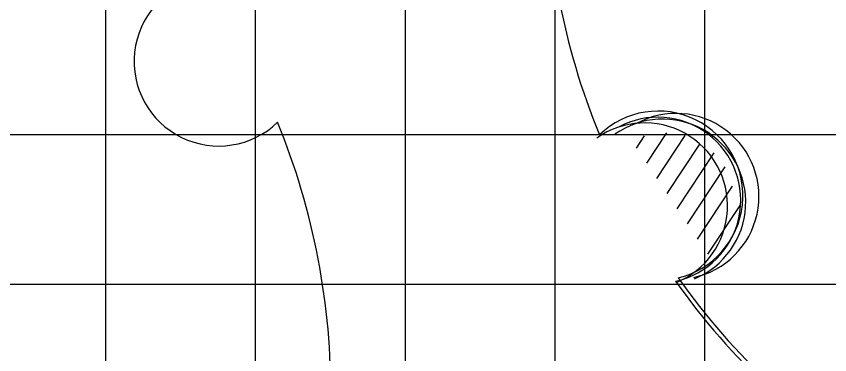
# Model space of a CAD drawing. Extents: x 941299 to 942979, y 2579300 to 2579597.
# Drawn here: x 941880.39 to 941886.43, y 2579405.2 to 2579407.71 of the extents above; entities that cross this region are included whole.
import ezdxf

# ---------------------------------------------------------------- set-up
doc = ezdxf.new("R2010")
doc.units = 0
doc.layers.get('0').update_dxf_attribs({"linetype": 'CONTINUOUS'})
doc.layers.add('fz', color=7, linetype='CONTINUOUS')
doc.layers.add('绿化工程', color=3, linetype='CONTINUOUS')

# ---------------------------------------------------------------- blocks, each defined once
blk = doc.blocks.new('*X93')
at = {"color": 0}
for p, q in [((122538.8109, 22768.9432), (122538.8262, 22768.9585)), ((122538.8211, 22768.9181), (122538.8596, 22768.9565)), ((122538.8314, 22768.893), (122538.8855, 22768.9471)), ((122538.8416, 22768.8679), (122538.9039, 22768.9301)), ((122538.8519, 22768.8428), (122538.9223, 22768.9132)), ((122538.8622, 22768.8177), (122538.934, 22768.8895)), ((122538.8724, 22768.7926), (122538.939, 22768.8592)), ((122538.8827, 22768.7675), (122538.9441, 22768.8289))]:
    blk.add_line(p, q, dxfattribs=at)
blk = doc.blocks.new('dys')
at = {"layer": '绿化工程'}
for centre, radius, start, end in [((4.4737, 2.4603), 0.6284, 103.64494, 313.97307), ((0, 0), 5.3048, 359.37363, 22.24382), ((0, 0), 5.3048, 179.37363, 202.24382), ((-4.4737, -2.4603), 0.6284, 283.64494, 133.97307), ((-4.3422, -2.4653), 0.6159, 282.35317, 118.29375), ((-4.575, -2.5354), 0.6159, 292.58666, 125.1544), ((-4.4404, -2.5076), 0.6159, 292.58666, 125.1544), ((-4.4769, -2.4931), 0.6159, 282.35317, 118.29375), ((0, 0), 5.3048, 215.37363, 238.24382), ((-0.0196, -0.0238), 5.3048, 215.37363, 238.24382)]:
    blk.add_arc(centre, radius, start, end, dxfattribs=at)
at = {"layer": '绿化工程', "xscale": 4.999999999939511, "yscale": 5, "zscale": 5, "rotation": 11.67087918926173}
blk.add_blockref('*X93', (-577002.1007, -235434.7893), dxfattribs=at)

msp = doc.modelspace()

# ---------------------------------------------------------------- hatches: boundary and pattern name
at = {"layer": '绿化工程'}
h = msp.add_hatch(dxfattribs=at)
h.set_pattern_fill('ANSI37', color=9, scale=0.35, angle=45, style=0)
h.paths.add_polyline_path([(941846.7134, 2579409.38137), (941846.7134, 2579404.38137), (941909.2134, 2579404.38137), (941909.2134, 2579409.38137)])

# ---------------------------------------------------------------- block references
at = {"layer": 'fz'}
for p in [(941889.6267, 2579408.83657), (941877.41938, 2579404.91349)]:
    msp.add_blockref('dys', p, dxfattribs=at)

doc.saveas('drawing.dxf')
